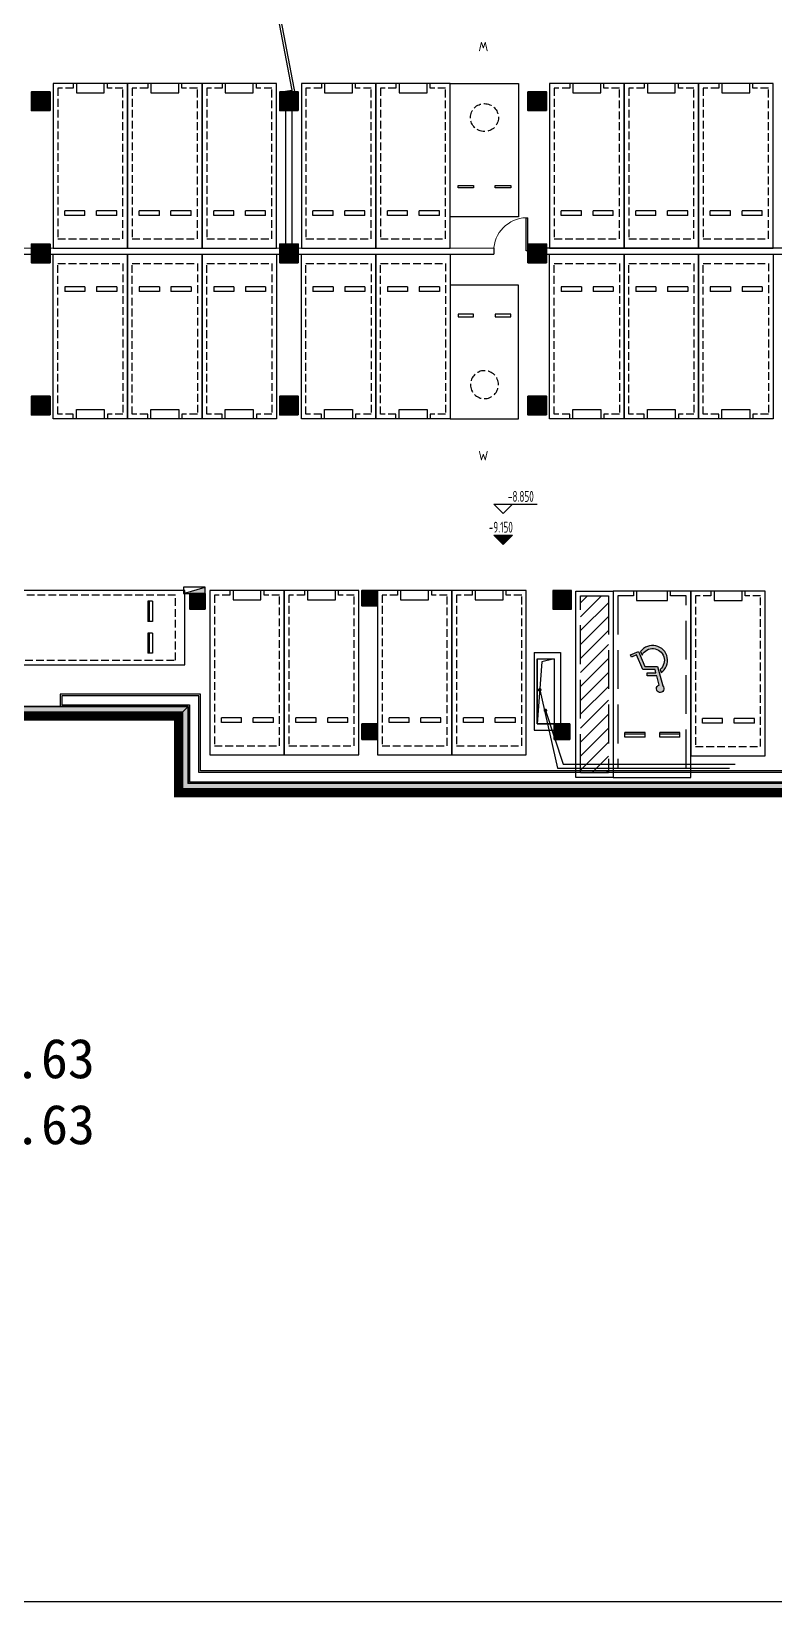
# Model space of a CAD drawing. Extents: x 512858 to 514372, y -232486 to -231710.
# Drawn here: x 512937.8 to 512961.8, y -232264.7 to -232214.1 of the extents above; entities that cross this region are included whole.
import ezdxf
from ezdxf.enums import TextEntityAlignment as Align

# ---------------------------------------------------------------- set-up
doc = ezdxf.new("R2010")
doc.units = 0
doc.header["$LTSCALE"] = 1000
for name, pattern in [('__DASH', [0.35, 0.25, -0.1]), ('B1F_车位$0$__DASH', [0.35, 0.25, -0.1]), ('B1F_车位$0$DASH', [0.35, 0.25, -0.1]), ('CACHE2', [0.1875, 0.125, -0.0625]), ('DASH', [0.35, 0.25, -0.1]), ('新块$0$__DASH', [0.35, 0.25, -0.1]), ('新块$0$DASH', [0.35, 0.25, -0.1])]:
    doc.linetypes.add(name, pattern=pattern)
doc.layers.get('0').update_dxf_attribs({"color": 252})
for name, color, linetype in [('$计算结果', 7, 'Continuous'), ('_0', 252, 'Continuous'), ('A-ANNO-HATC-PATT', 252, 'Continuous'), ('A-ANNO-LEVL', 252, 'Continuous'), ('A-ANNO-NOTE', 252, 'Continuous'), ('A-COLU-CONC', 252, 'Continuous'), ('A-DOOR-FIRE', 252, 'Continuous'), ('A-HOLE-H', 252, 'CACHE2'), ('A-WALL-BLOK', 252, 'Continuous'), ('AA-WALL', 252, 'Continuous'), ('AD-普通车位', 252, 'Continuous'), ('B1F_车位$0$A-PARK-W', 252, 'Continuous'), ('B1F_车位$0$AD-微型车位', 252, 'B1F_车位$0$DASH'), ('PUB_HATCH', 252, 'Continuous'), ('WALL', 252, 'Continuous'), ('新块$0$A-PARK-D', 252, 'Continuous'), ('新块$0$A-PARK-shuiping', 252, 'Continuous'), ('新块$0$A-PARK-无障碍', 252, 'Continuous'), ('新块$0$AD-普通车位', 252, '新块$0$DASH'), ('风井', 252, 'Continuous')]:
    doc.layers.add(name, color=color, linetype=linetype)
for name, color, linetype, lineweight in [('P-FIRE-FH', 252, 'Continuous', 25), ('s-colu-cons', 252, 'Continuous', 35), ('S-COLU-HATC', 252, 'Continuous', 25), ('S-WALL', 252, 'Continuous', 35), ('S-WALL-HATC', 252, 'Continuous', 25), ('面积-不计容-地下室-1', 4, 'Continuous', 0)]:
    doc.layers.add(name, color=color, linetype=linetype, lineweight=lineweight)
doc.layers.add('打印图框', color=252, linetype='Continuous', plot=False)
doc.styles.add('_TCH_DIM', font='TSSDENG.shx', dxfattribs={"width": 0.8, "bigfont": 'hztxt.shx'})
doc.styles.add('B1F_车位$0$CADReader_TextStyle', font='tssdeng.shx', dxfattribs={"height": 0.2, "bigfont": 'gbcbig.shx'})
doc.styles.add('dw', font='simhei.ttf')

# ---------------------------------------------------------------- blocks, each defined once
blk = doc.blocks.new('新块$0$A$C0EC85F9A')
at = {"layer": '新块$0$A-PARK-D'}
for p, q in [((1025, 1200), (375, 1200)), ((375, 1050), (375, 1200)), ((1025, 1050), (375, 1050)), ((1025, 1050), (1025, 1200)), ((2050, 1200), (1400, 1200)), ((1400, 1050), (1400, 1200)), ((2050, 1050), (1400, 1050)), ((2050, 1050), (2050, 1200))]:
    blk.add_line(p, q, dxfattribs=at)
for points in [[(2400, 0), (2400, 5300), (0, 5300), (0, 0)], [(750, 5000), (1650, 5000), (1650, 5300), (750, 5300)]]:
    blk.add_lwpolyline(points, close=True, dxfattribs=at)
at = {"layer": '新块$0$A-PARK-D', "linetype": '新块$0$__DASH'}
blk.add_lwpolyline([(650, 5300), (650, 5150), (150, 5150), (150, 300), (2250, 300), (2250, 5150), (1750, 5150), (1750, 5300)], dxfattribs=at)
blk = doc.blocks.new('新块$0$dfghgfhfghg')
at = {"layer": '新块$0$A-PARK-D', "extrusion": (-1.87256e-08, 1.87406e-20, 1), "rotation": 8.24447464e-08}
blk.add_blockref('新块$0$A$C0EC85F9A', (-1200, -2800, 0), dxfattribs=at)
blk = doc.blocks.new('A$C040F5B7D')
at = {"layer": '新块$0$AD-普通车位', "extrusion": (2.15467e-06, 6.25413e-07, -1), "zscale": -1}
blk.add_blockref('新块$0$dfghgfhfghg', (-1200, 2800, 0), dxfattribs=at)
blk = doc.blocks.new('新块$0$A$C72AA1ED0')
at = {"layer": '新块$0$A-PARK-无障碍', "linetype": '新块$0$__DASH'}
h = blk.add_hatch(dxfattribs=at)
h.set_pattern_fill('ANSI31', color=256, scale=200)
h.set_pattern_definition([(45, (-1549477.2, 385842.97), (-224.5064, 224.5064), [])])
h.paths.add_polyline_path([(150, 5850), (1050, 5850), (1050, 150), (150, 150)])
at = {"layer": '新块$0$A-PARK-无障碍', "ltscale": 5}
h = blk.add_hatch(color=256, dxfattribs=at)
h.paths.add_polyline_path([(-882, 1944), (-930, 2057, -1.230017), (-1513, 2518), (-1541, 2623, 1.185847)])
h.paths.add_polyline_path([(-1377, 2627), (-1090, 2627), (-1090, 2727), (-1403, 2727), (-1483, 3025, 3.978031), (-1594, 3051), (-1427, 2427), (-1021, 2427), (-815, 1942), (-558, 2051), (-589, 2125), (-755, 2055), (-955, 2527), (-1350, 2527)])
for p, q in [((-2150, 4700), (-1500, 4700)), ((-2150, 4700), (-2150, 4550)), ((-2150, 4600), (-1500, 4600)), ((-1500, 4700), (-1500, 4550)), ((-1025, 4700), (-1025, 4550)), ((-1025, 4700), (-375, 4700)), ((-1025, 4600), (-375, 4600)), ((-375, 4700), (-375, 4550)), ((-2150, 4550), (-1500, 4550)), ((-1025, 4550), (-375, 4550))]:
    blk.add_line(p, q, dxfattribs=at)
for points in [[(-2500, 6000), (-2500, 0), (0, 0), (0, 6000)], [(0, 6000), (1200, 6000), (1200, 0), (0, 0)], [(-750, 300), (-1750, 300), (-1750, 0), (-750, 0)]]:
    blk.add_lwpolyline(points, close=True, dxfattribs=at)
at = {"layer": '新块$0$A-PARK-无障碍', "linetype": '新块$0$__DASH', "ltscale": 5}
blk.add_lwpolyline([(-650, 0), (-650, 150), (-150, 150), (-150, 5700), (-2350, 5700), (-2350, 150), (-1850, 150), (-1850, 0)], dxfattribs=at)
blk.add_lwpolyline([(150, 5850), (1050, 5850), (1050, 150), (150, 150)], close=True, dxfattribs=at)
at = {"layer": '新块$0$A-PARK-无障碍', "ltscale": 5}
for points in [[(-955, 2527), (-755, 2055), (-589, 2125), (-558, 2051), (-815, 1942), (-1021, 2427), (-1427, 2427), (-1594, 3051, -3.978031), (-1483, 3025), (-1403, 2727), (-1090, 2727), (-1090, 2627), (-1377, 2627), (-1350, 2527)], [(-930, 2057, -1.230017), (-1513, 2518), (-1541, 2623, 1.185847), (-882, 1944)]]:
    blk.add_lwpolyline(points, format="xyb", close=True, dxfattribs=at)
blk = doc.blocks.new('新块$0$A$C0C5D4F76')
at = {"layer": '新块$0$A-PARK-shuiping'}
for p, q in [((-1200, 850), (-1200, 200)), ((-1050, 850), (-1200, 850)), ((-1150, 850), (-1150, 200)), ((-1050, 850), (-1050, 200)), ((-1050, 200), (-1200, 200)), ((-1050, -175), (-1200, -175)), ((-1200, -175), (-1200, -825)), ((-1150, -175), (-1150, -825)), ((-1050, -175), (-1050, -825)), ((-1050, -825), (-1200, -825))]:
    blk.add_line(p, q, dxfattribs=at)
for points in [[(0, 1200), (-6000, 1200), (-6000, -1200), (0, -1200)], [(-5700, -450), (-5700, 450), (-6000, 450), (-6000, -450)]]:
    blk.add_lwpolyline(points, close=True, dxfattribs=at)
at = {"layer": '新块$0$A-PARK-shuiping', "linetype": '新块$0$__DASH'}
blk.add_lwpolyline([(-6000, -550), (-5850, -550), (-5850, -1050), (-300, -1050), (-300, 1050), (-5850, 1050), (-5850, 550), (-6000, 550)], dxfattribs=at)
blk = doc.blocks.new('CHEWEI')
at = {"layer": 'AD-普通车位', "extrusion": (0, 0, -1), "zscale": -1}
for p in [(-602783, 180398, 0), (-605183, 180398, 0), (-607583, 180398, 0), (-610783, 180398, 0), (-613183, 180398, 0), (-618783, 180398), (-621183, 180398), (-623583, 180398), (-607833, 164073, 0), (-610233, 164073, 0), (-613233, 164073, 0), (-615633, 164073, 0), (-623333, 164048, 0)]:
    blk.add_blockref('A$C040F5B7D', p, dxfattribs=at)
at = {"layer": 'AD-普通车位', "extrusion": (0, 0, -1), "xscale": -1, "zscale": -1, "rotation": 180}
for p in [(-602783, 180198, 0), (-605183, 180198, 0), (-607583, 180198, 0), (-610783, 180198), (-613183, 180198), (-618783, 180198, 0), (-621183, 180198, 0), (-623583, 180198, 0)]:
    blk.add_blockref('A$C040F5B7D', p, dxfattribs=at)
at = {"layer": '新块$0$A-PARK-无障碍', "rotation": 179.9999990162096}
blk.add_blockref('新块$0$A$C72AA1ED0', (618433, 169348, 0), dxfattribs=at)
at = {"layer": '新块$0$AD-普通车位', "rotation": 359.9999991684106}
blk.add_blockref('新块$0$A$C0C5D4F76', (604633, 168173), dxfattribs=at)
blk = doc.blocks.new('B1F_车位$0$A$C7DEF2C06')
at = {"layer": 'B1F_车位$0$A-PARK-W', "ltscale": 1000}
for points in [[(-1100, 4300), (1100, 4300), (1100, 0), (-1100, 0)], [(-850, 1014), (-350, 1014), (-350, 934), (-850, 934)], [(350, 1014), (850, 1014), (850, 934), (350, 934)]]:
    blk.add_lwpolyline(points, close=True, dxfattribs=at)
at = {"layer": 'B1F_车位$0$A-PARK-W', "linetype": 'B1F_车位$0$__DASH'}
blk.add_circle((0, 3200), 450, dxfattribs=at)
at = {"layer": 'B1F_车位$0$A-PARK-W', "style": 'B1F_车位$0$CADReader_TextStyle'}
blk.add_text('W', height=300, rotation=180, dxfattribs=at).set_placement((123, 5727), align=Align.BOTTOM_LEFT)
blk = doc.blocks.new('B1F_车位$0$微型车停车位')
at = {"layer": 'B1F_车位$0$A-PARK-W', "ltscale": 1000, "extrusion": (2.15475e-06, 3.68434e-06, -1), "rotation": 179.999998871306}
blk.add_blockref('B1F_车位$0$A$C7DEF2C06', (0, 4300), dxfattribs=at)
blk = doc.blocks.new('地下二层墙柱')
at = {"layer": 'S-COLU-HATC'}
for points in [[(1842264, 572868), (1842264, 573468), (1841664, 573468), (1841664, 572868)], [(1850264, 572868), (1850264, 573468), (1849664, 573468), (1849664, 572868)], [(1858264, 572868), (1858264, 573468), (1857664, 573468), (1857664, 572868)], [(1842264, 567968), (1842264, 568568), (1841664, 568568), (1841664, 567968)], [(1850264, 567968), (1850264, 568568), (1849664, 568568), (1849664, 567968)], [(1858264, 567968), (1858264, 568568), (1857664, 568568), (1857664, 567968)], [(1842264, 563068), (1842264, 563668), (1841664, 563668), (1841664, 563068)], [(1850264, 563068), (1850264, 563668), (1849664, 563668), (1849664, 563068)], [(1858264, 563068), (1858264, 563668), (1857664, 563668), (1857664, 563068)], [(1847264, 556818), (1847264, 557318), (1846764, 557318), (1846764, 556818)], [(1852814, 556918), (1852814, 557418), (1852314, 557418), (1852314, 556918)], [(1859014, 557418), (1858514, 557418), (1858514, 556918), (1859014, 556918)], [(1852814, 552618), (1852814, 553118), (1852314, 553118), (1852314, 552618)], [(1859014, 552618), (1859014, 553118), (1858514, 553118), (1858514, 552618)]]:
    blk.add_hatch(color=256, dxfattribs=at).paths.add_polyline_path(points)
at = {"layer": 'S-WALL-HATC'}
h = blk.add_hatch(color=256, dxfattribs=at)
h.paths.add_polyline_path([(1846414, 553377), (1846414, 550907), (1878314, 550907), (1878314, 553368), (1883364, 553368), (1883364, 610768), (1772295, 610768), (1772295, 556322), (1814105, 553377)])
h.paths.add_polyline_path([(1814116, 553677), (1772595, 556601), (1772595, 610468), (1883064, 610468), (1883064, 553668), (1878014, 553668), (1878014, 551207), (1846714, 551207), (1846714, 553677)], flags=16)
at = {"linetype": 'ByBlock'}
for p, q in [((1841664, 573468), (1842264, 572868)), ((1849664, 573468), (1850264, 572868)), ((1857664, 573468), (1858264, 572868)), ((1841664, 563668), (1842264, 563068)), ((1857664, 563668), (1858264, 563068)), ((1858514, 557418), (1859014, 556918)), ((1846414, 553377), (1846714, 553677))]:
    blk.add_line(p, q, dxfattribs=at)
at = {"layer": 's-colu-cons'}
for points in [[(1842264, 572868), (1842264, 573468), (1841664, 573468), (1841664, 572868)], [(1850264, 572868), (1850264, 573468), (1849664, 573468), (1849664, 572868)], [(1858264, 572868), (1858264, 573468), (1857664, 573468), (1857664, 572868)], [(1842264, 567968), (1842264, 568568), (1841664, 568568), (1841664, 567968)], [(1850264, 567968), (1850264, 568568), (1849664, 568568), (1849664, 567968)], [(1858264, 567968), (1858264, 568568), (1857664, 568568), (1857664, 567968)], [(1842264, 563068), (1842264, 563668), (1841664, 563668), (1841664, 563068)], [(1850264, 563068), (1850264, 563668), (1849664, 563668), (1849664, 563068)], [(1858264, 563068), (1858264, 563668), (1857664, 563668), (1857664, 563068)], [(1847264, 556818), (1847264, 557318), (1846764, 557318), (1846764, 556818)], [(1852814, 556918), (1852814, 557418), (1852314, 557418), (1852314, 556918)], [(1859014, 556918), (1859014, 557418), (1858514, 557418), (1858514, 556918)], [(1852814, 552618), (1852814, 553118), (1852314, 553118), (1852314, 552618)], [(1859014, 552618), (1859014, 553118), (1858514, 553118), (1858514, 552618)]]:
    blk.add_lwpolyline(points, close=True, dxfattribs=at)
at = {"layer": 'S-WALL'}
blk.add_lwpolyline([(1814105, 553377), (1772295, 556322), (1772295, 610768), (1883364, 610768), (1883364, 553368), (1878314, 553368), (1878314, 550907), (1846414, 550907), (1846414, 553377)], close=True, dxfattribs=at)
blk.add_lwpolyline([(1814119, 553677), (1772595, 556601), (1772595, 610468), (1883064, 610468), (1883064, 553668), (1878014, 553668), (1878014, 551207), (1846714, 551207), (1846714, 553677), (1814112, 553677)], dxfattribs=at)
blk = doc.blocks.new('$TwtSys$00000434')
for p, q in [((-0.5, 0.5), (-0.5, -0.5)), ((-0.5, -0.5), (0.5, 0.5)), ((0.5, 0.5), (-0.5, 0.5)), ((0.5, -0.5), (0.5, 0.5)), ((-0.5, -0.5), (0.5, -0.5))]:
    blk.add_line(p, q)
blk.add_solid([(0.5, -0.5), (0.5, 0.5), (-0.5, -0.5)])
blk = doc.blocks.new('A$C2B566C6E')
at = {"layer": 'P-FIRE-FH', "xscale": 700, "yscale": 200, "zscale": 700}
blk.add_blockref('$TwtSys$00000434', (74519, -53250), dxfattribs=at)
blk = doc.blocks.new('$DorLib2D$00000126')
at = {"color": 0, "linetype": 'Continuous'}
for p, q in [((-0.532, 0.5), (-0.532, 0.9)), ((0.532, 0.9), (0.532, 0.5))]:
    blk.add_line(p, q, dxfattribs=at)
at = {"color": 0, "linetype": 'DASH'}
for p, q in [((-0.532, 0.9), (0.532, 0.9)), ((-0.532, 0.5), (0.532, 0.5))]:
    blk.add_line(p, q, dxfattribs=at)
blk = doc.blocks.new('$DorLib2D$00000001')
for p, q in [((0.45, 0.975), (0.5, 0.975)), ((0.45, 0), (0.45, 0.975)), ((0.5, 0), (0.5, 0.975)), ((0.5, 0), (0.45, 0))]:
    blk.add_line(p, q)
at = {"lineweight": 13}
blk.add_arc((0.475, 0), 0.975, 91.4693, 180, dxfattribs=at)
blk = doc.blocks.new('B-BZZ')
at = {"layer": 'A-ANNO-HATC-PATT'}
for points in [[(599874, -64028), (599874, -64628), (600474, -64628), (600474, -64028)], [(607874, -64028), (607874, -64628), (608474, -64628), (608474, -64028)], [(615874, -64028), (615874, -64628), (616474, -64628), (616474, -64028)], [(599874, -68928), (599874, -69528), (600474, -69528), (600474, -68928)], [(607874, -68928), (607874, -69528), (608474, -69528), (608474, -68928)], [(615874, -68928), (615874, -69528), (616474, -69528), (616474, -68928)], [(599874, -73828), (599874, -74428), (600474, -74428), (600474, -73828)], [(607874, -73828), (607874, -74428), (608474, -74428), (608474, -73828)], [(615874, -73828), (615874, -74428), (616474, -74428), (616474, -73828)], [(604974, -80178), (604974, -80678), (605474, -80678), (605474, -80178)], [(610524, -80078), (610524, -80578), (611024, -80578), (611024, -80078)], [(616674, -80078), (616674, -80678), (617274, -80678), (617274, -80078)], [(610524, -84378), (610524, -84878), (611024, -84878), (611024, -84378)], [(616724, -84378), (616724, -84878), (617224, -84878), (617224, -84378)]]:
    blk.add_hatch(color=256, dxfattribs=at).paths.add_polyline_path(points, flags=17)
at = {"layer": 'A-COLU-CONC'}
for points in [[(599874, -64628), (600474, -64628), (600474, -64028), (599874, -64028)], [(607874, -64628), (608474, -64628), (608474, -64028), (607874, -64028)], [(615874, -64628), (616474, -64628), (616474, -64028), (615874, -64028)], [(599874, -69528), (600474, -69528), (600474, -68928), (599874, -68928)], [(607874, -69528), (608474, -69528), (608474, -68928), (607874, -68928)], [(615874, -69528), (616474, -69528), (616474, -68928), (615874, -68928)], [(599874, -74428), (600474, -74428), (600474, -73828), (599874, -73828)], [(607874, -74428), (608474, -74428), (608474, -73828), (607874, -73828)], [(615874, -74428), (616474, -74428), (616474, -73828), (615874, -73828)], [(604974, -80678), (605474, -80678), (605474, -80178), (604974, -80178)], [(610524, -80578), (611024, -80578), (611024, -80078), (610524, -80078)], [(616674, -80678), (617274, -80678), (617274, -80078), (616674, -80078)], [(610524, -84878), (611024, -84878), (611024, -84378), (610524, -84378)], [(616724, -84878), (617224, -84878), (617224, -84378), (616724, -84378)]]:
    blk.add_lwpolyline(points, close=True, dxfattribs=at)

msp = doc.modelspace()

# ---------------------------------------------------------------- hatches: boundary and pattern name
at = {"layer": 'A-ANNO-LEVL'}
msp.add_hatch(color=252, dxfattribs=at).paths.add_polyline_path([(512953.025, -232230.609), (512952.725, -232230.309), (512953.325, -232230.309)], flags=17)
at = {"layer": 'A-ANNO-NOTE'}
for points in [[(512954.262, -232235.295, 1), (512954.142, -232235.295, 1)], [(512954.445, -232235.955, 1), (512954.325, -232235.955, 1)]]:
    msp.add_hatch(color=252, dxfattribs=at).paths.add_polyline_path(points, flags=17)
at = {"layer": 'PUB_HATCH'}
for points in [[(512942.721, -232235.981), (512942.871, -232235.831), (512910.273, -232235.831), (512910.268, -232235.981), (512910.263, -232236.131), (512942.571, -232236.131)], [(512942.721, -232238.451), (512942.871, -232238.301), (512942.871, -232235.831), (512942.721, -232235.981), (512942.571, -232236.131), (512942.571, -232238.601)], [(512942.721, -232238.451), (512942.571, -232238.601), (512974.471, -232238.601), (512974.321, -232238.451), (512974.171, -232238.301), (512942.871, -232238.301)]]:
    msp.add_hatch(color=252, dxfattribs=at).paths.add_polyline_path(points, flags=17)

# ---------------------------------------------------------------- linework, layer by layer
at = {"layer": 'A-ANNO-LEVL', "color": 252}
for p, q in [((512953.025, -232229.618), (512952.725, -232229.318)), ((512952.725, -232229.318), (512954.115, -232229.318)), ((512953.025, -232229.618), (512953.325, -232229.318)), ((512953.025, -232230.609), (512952.725, -232230.309)), ((512952.725, -232230.309), (512953.325, -232230.309)), ((512953.025, -232230.609), (512953.325, -232230.309))]:
    msp.add_line(p, q, dxfattribs=at)
at = {"layer": 'A-ANNO-NOTE', "color": 252}
for p, q in [((512954.202, -232235.295), (512954.774, -232237.818)), ((512954.385, -232235.955), (512954.956, -232237.687)), ((512954.956, -232237.687), (512960.497, -232237.687)), ((512954.774, -232237.818), (512960.315, -232237.818))]:
    msp.add_line(p, q, dxfattribs=at)
at = {"layer": 'A-HOLE-H', "color": 252, "linetype": 'ByBlock'}
msp.add_lwpolyline([(512938.752, -232235.831), (512942.871, -232235.831), (512942.871, -232238.301), (512974.171, -232238.301), (512974.171, -232235.841), (512974.803, -232235.841), (512974.803, -232235.441), (512973.771, -232235.441), (512973.771, -232237.901), (512943.271, -232237.901), (512943.271, -232235.431), (512938.752, -232235.431)], close=True, dxfattribs=at)
at = {"layer": 'A-HOLE-H', "color": 252}
msp.add_lwpolyline([(512938.802, -232235.781), (512942.921, -232235.781), (512942.921, -232238.251), (512974.121, -232238.251), (512974.121, -232235.791), (512974.753, -232235.791), (512974.753, -232235.491), (512973.821, -232235.491), (512973.821, -232237.951), (512943.221, -232237.951), (512943.221, -232235.481), (512938.802, -232235.481)], close=True, dxfattribs=at)
at = {"layer": 'A-WALL-BLOK', "color": 252}
for p, q in [((512946.022, -232216.059), (512946.015, -232216.019)), ((512946.022, -232216.059), (512946.219, -232216.022)), ((512946.219, -232216.022), (512946.211, -232215.982)), ((512946.021, -232220.941), (512946.021, -232216.641)), ((512946.021, -232216.641), (512946.221, -232216.641)), ((512946.221, -232220.941), (512946.221, -232216.641)), ((512932.438, -232221.067), (512952.721, -232221.062)), ((512946.021, -232220.941), (512946.221, -232220.941)), ((512953.821, -232221.062), (512967.721, -232221.058)), ((512932.439, -232221.267), (512952.721, -232221.262)), ((512953.821, -232221.262), (512967.921, -232221.258)), ((512954.021, -232234.091), (512954.871, -232234.091)), ((512954.021, -232234.091), (512954.021, -232236.591)), ((512954.871, -232234.091), (512954.871, -232236.391)), ((512954.121, -232234.291), (512954.671, -232234.291)), ((512954.121, -232234.291), (512954.121, -232236.391)), ((512954.671, -232234.291), (512954.671, -232236.391)), ((512954.021, -232236.591), (512954.671, -232236.591)), ((512954.121, -232236.391), (512954.671, -232236.391)), ((512954.671, -232236.391), (512954.671, -232236.591)), ((512954.871, -232236.391), (512954.671, -232236.391))]:
    msp.add_line(p, q, dxfattribs=at)
for points in [[(512946.015, -232216.019), (512946.211, -232215.982)], [(512952.721, -232221.062), (512952.721, -232221.262)], [(512953.821, -232221.062), (512953.821, -232221.262)]]:
    msp.add_lwpolyline(points, dxfattribs=at)
at = {"layer": 'WALL', "color": 252}
for p, q in [((512942.571, -232236.131), (512910.263, -232236.131)), ((512942.871, -232235.831), (512910.273, -232235.831)), ((512942.571, -232238.601), (512942.571, -232236.131)), ((512942.871, -232238.301), (512942.871, -232235.831)), ((512942.871, -232238.301), (512974.171, -232238.301)), ((512942.571, -232238.601), (512974.471, -232238.601))]:
    msp.add_line(p, q, dxfattribs=at)
at = {"layer": '打印图框', "color": 6, "ltscale": 0.5}
msp.add_lwpolyline([(512857.603, -232264.653), (512993.573, -232264.653), (512993.573, -232162.685), (512857.603, -232162.685)], close=True, dxfattribs=at)
at = {"layer": '面积-不计容-地下室-1', "linetype": 'DASH', "ltscale": 0.003, "const_width": 0.3}
msp.add_lwpolyline([(512868.452, -232233.187), (512910.262, -232236.131), (512942.571, -232236.131), (512942.571, -232238.601), (512974.471, -232238.601), (512974.471, -232236.141), (512979.521, -232236.141), (512979.521, -232178.741), (512868.452, -232178.741)], close=True, dxfattribs=at)
at = {"layer": '风井', "color": 252}
msp.add_lwpolyline([(512954.121, -232234.291), (512954.671, -232234.291), (512954.671, -232236.391), (512954.121, -232236.391)], close=True, dxfattribs=at)
at = {"layer": '风井', "color": 252, "linetype": '__DASH'}
msp.add_lwpolyline([(512954.671, -232234.291), (512954.269, -232234.396), (512954.121, -232236.391)], dxfattribs=at)

# ---------------------------------------------------------------- block references
at = {"color": 252, "xscale": 0.001, "yscale": 0.001, "zscale": 0.001}
msp.add_blockref('地下二层墙柱', (511096.158, -232789.509), dxfattribs=at)
at = {"layer": '_0', "color": 252, "xscale": 0.001, "yscale": 0.001, "zscale": 0.001}
msp.add_blockref('A$C2B566C6E', (512868.552, -232178.841), dxfattribs=at)
at = {"layer": 'A-DOOR-FIRE', "color": 252, "zscale": 0.2}
for name, p, xscale, yscale, rotation in [('$DorLib2D$00000126', (512945.599, -232213.299), -5.5, -0.2, 100.7638988267169), ('$DorLib2D$00000001', (512953.271, -232221.162), 1.1, 1.1, 0.0152677100597684)]:
    msp.add_blockref(name, p, dxfattribs=dict(at, xscale=xscale, yscale=yscale, rotation=rotation))
at = {"layer": 'AA-WALL', "color": 252, "xscale": 0.001, "yscale": 0.001, "zscale": 0.001}
for name, p in [('B-BZZ', (512337.948, -232152.013)), ('CHEWEI', (512338.137, -232401.464))]:
    msp.add_blockref(name, p, dxfattribs=at)
at = {"layer": 'B1F_车位$0$AD-微型车位', "color": 252, "extrusion": (2.15475e-06, -3.68434e-06, -1), "xscale": 0.001, "yscale": 0.001, "zscale": 0.001, "rotation": 180}
msp.add_blockref('B1F_车位$0$微型车停车位', (-512952.421, -232215.766, 1.961), dxfattribs=at)
at = {"layer": 'B1F_车位$0$AD-微型车位', "color": 252, "extrusion": (2.15475e-06, 3.68434e-06, -1), "xscale": -0.001, "yscale": 0.001, "zscale": 0.001}
msp.add_blockref('B1F_车位$0$微型车停车位', (-512952.421, -232226.566, 0.25), dxfattribs=at)

# ---------------------------------------------------------------- texts
at = {"layer": '$计算结果', "insert": (512907.743, -232249.358), "char_height": 1.27461, "width": 35.68897, "attachment_point": 4, "style": 'dw'}
msp.add_mtext('  地下室不计容面积：6391.63 = 6391.63\\P本层不计容建筑面积：6391.63 = 6391.63\\P总面积：6391.63 = 6391.63', dxfattribs=at)
at = {"layer": 'A-ANNO-LEVL', "color": 252, "style": '_TCH_DIM', "width": 0.64}
for s, p in [('-8.850', (512953.177, -232229.24)), ('-9.150', (512952.561, -232230.231))]:
    msp.add_text(s, height=0.35, dxfattribs=at).set_placement(p)

doc.saveas('drawing.dxf')
